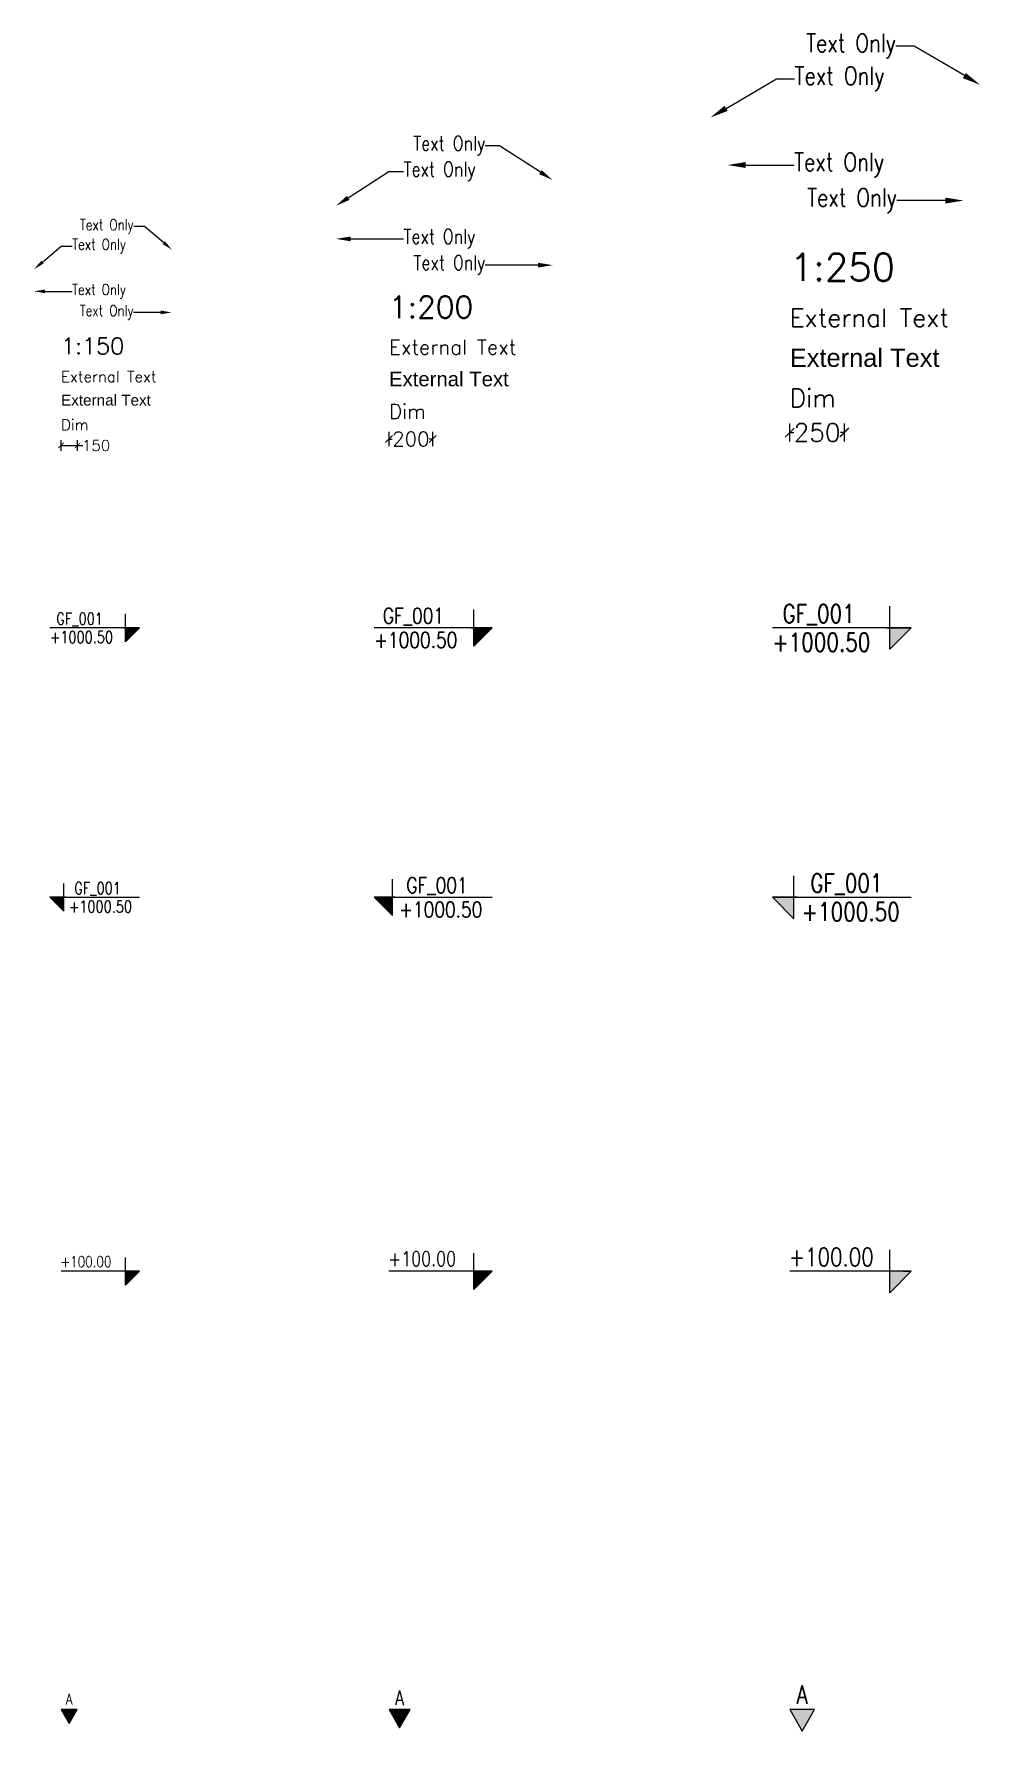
# Model space of a CAD drawing. Header units: millimetres. Extents: x 20588 to 267277, y 8853 to 162867.
# Drawn here: x 45435 to 71434, y 82058 to 128677 of the extents above; entities that cross this region are included whole.
import ezdxf
from ezdxf import colors
from ezdxf.entities.mleader import LeaderData, LeaderLine
from ezdxf.enums import TextEntityAlignment as Align
from ezdxf.math import Vec2, Vec3

# ---------------------------------------------------------------- set-up
doc = ezdxf.new("R2010")
doc.units = ezdxf.units.MM
doc.header["$MEASUREMENT"] = 0
doc.layers.get('Defpoints').update_dxf_attribs({"color": 8})
for name, color, linetype in [('Ano_Tag_Face', 95, 'Continuous'), ('Ano_Tag_Lvl', 95, 'Continuous'), ('Dim_Arc_100', 4, 'Continuous'), ('Dim_Arc_150', 4, 'Continuous'), ('Dim_Arc_200', 4, 'Continuous'), ('Dim_Arc_250', 4, 'Continuous'), ('Hth_Section tag', 204, 'Continuous'), ('Txt_Arc', 95, 'Continuous'), ('Txt_Tag', 95, 'Continuous')]:
    doc.layers.add(name, color=color, linetype=linetype)
doc.styles.add('ARIAL', font='arial.ttf')
doc.styles.add('Jwalant', font='romans.shx', dxfattribs={"width": 0.8})
doc.styles.add('MSA_Standard', font='romans.shx')
doc.dimstyles.new('Msa_1_150', dxfattribs={"dimscale": 150, "dimtxt": 2, "dimasz": 1, "dimexe": 1, "dimexo": 0, "dimgap": 0, "dimtad": 0, "dimdec": 0, "dimzin": 0, "dimdsep": 46, "dimtxsty": 'MSA_Standard', "dimblk": 'ARCHTICK', "dimcen": 0.09, "dimclrd": 4, "dimclre": 4, "dimclrt": 6, "dimadec": 0, "dimazin": 0, "dimtfac": 1, "dimtdec": 0, "dimtofl": 0, "dimtmove": 0, "dimatfit": 3, "dimfxl": 0, "dimtolj": 1, "dimtzin": 0, "dimlwd": -1, "dimlwe": -1, "dimarcsym": 0})
doc.dimstyles.new('Msa_1_200', dxfattribs={"dimscale": 200, "dimtxt": 2, "dimasz": 1, "dimexe": 1, "dimexo": 0, "dimgap": 0, "dimtad": 0, "dimdec": 0, "dimzin": 0, "dimdsep": 46, "dimtxsty": 'MSA_Standard', "dimblk": 'ARCHTICK', "dimcen": 0.09, "dimclrd": 4, "dimclre": 4, "dimclrt": 6, "dimadec": 0, "dimazin": 0, "dimtfac": 1, "dimtdec": 0, "dimtofl": 0, "dimtmove": 0, "dimatfit": 3, "dimfxl": 0, "dimtolj": 1, "dimtzin": 0, "dimlwd": -1, "dimlwe": -1, "dimarcsym": 0})
doc.dimstyles.new('Msa_1_250', dxfattribs={"dimscale": 250, "dimtxt": 2, "dimasz": 1, "dimexe": 1, "dimexo": 0, "dimgap": 0, "dimtad": 0, "dimdec": 0, "dimzin": 0, "dimdsep": 46, "dimtxsty": 'MSA_Standard', "dimblk": 'ARCHTICK', "dimcen": 0.09, "dimclrd": 4, "dimclre": 4, "dimclrt": 6, "dimadec": 0, "dimazin": 0, "dimtfac": 1, "dimtdec": 0, "dimtofl": 0, "dimtmove": 0, "dimatfit": 3, "dimfxl": 0, "dimtolj": 1, "dimtzin": 0, "dimlwd": -1, "dimlwe": -1, "dimarcsym": 0})

# ---------------------------------------------------------------- blocks, each defined once
blk = doc.blocks.new('_ArchTick')
at = {"linetype": 'ByBlock', "const_width": 0.15}
blk.add_lwpolyline([(-0.5, -0.5), (0.5, 0.5)], dxfattribs=at)
blk = doc.blocks.new('*D2')
at = {"layer": 'Defpoints', "color": 0, "transparency": 16777216}
for p in [(46180, 117058), (46630, 117372), (46630, 117058)]:
    blk.add_point(p, dxfattribs=at)
at = {"layer": 'Dim_Arc_150', "color": 4, "transparency": 16777216}
for p, q in [((46180, 117222), (46180, 117522)), ((46630, 117222), (46630, 117522)), ((46180, 117372), (46630, 117372)), ((46630, 117372), (46780, 117372))]:
    blk.add_line(p, q, dxfattribs=at)
at = {"layer": 'Dim_Arc_150', "color": 4, "transparency": 16777216, "xscale": 150, "yscale": 150, "zscale": 150, "rotation": 180}
blk.add_blockref('_ArchTick', (46180, 117372), dxfattribs=at)
at = {"layer": 'Dim_Arc_150', "color": 4, "transparency": 16777216, "xscale": 150, "yscale": 150, "zscale": 150}
blk.add_blockref('_ArchTick', (46630, 117372), dxfattribs=at)
at = {"layer": 'Dim_Arc_150', "color": 6, "transparency": 16777216, "insert": (47144, 117372), "char_height": 300, "attachment_point": 5, "style": 'MSA_Standard'}
blk.add_mtext('\\A1;150', dxfattribs=at)
blk = doc.blocks.new('*D3')
at = {"layer": 'Defpoints', "color": 0, "transparency": 16777216}
for p in [(56392, 117550), (55192, 117131), (56392, 117131)]:
    blk.add_point(p, dxfattribs=at)
at = {"layer": 'Dim_Arc_200', "color": 4, "transparency": 16777216}
for p, q in [((55192, 117350), (55192, 117750)), ((55192, 117550), (55277, 117550)), ((56392, 117550), (56306, 117550)), ((56392, 117350), (56392, 117750))]:
    blk.add_line(p, q, dxfattribs=at)
at = {"layer": 'Dim_Arc_200', "color": 4, "transparency": 16777216, "xscale": 200, "yscale": 200, "zscale": 200, "rotation": 180}
blk.add_blockref('_ArchTick', (55192, 117550), dxfattribs=at)
at = {"layer": 'Dim_Arc_200', "color": 4, "transparency": 16777216, "xscale": 200, "yscale": 200, "zscale": 200}
blk.add_blockref('_ArchTick', (56392, 117550), dxfattribs=at)
at = {"layer": 'Dim_Arc_200', "color": 6, "transparency": 16777216, "insert": (55792, 117550), "char_height": 400, "attachment_point": 5, "style": 'MSA_Standard'}
blk.add_mtext('\\A1;200', dxfattribs=at)
blk = doc.blocks.new('*D8')
at = {"layer": 'Defpoints', "color": 0, "transparency": 16777216}
for p in [(67706, 117728), (66206, 117204), (67706, 117204)]:
    blk.add_point(p, dxfattribs=at)
at = {"layer": 'Dim_Arc_250', "color": 4, "transparency": 16777216}
for p, q in [((66206, 117478), (66206, 117978)), ((67706, 117478), (67706, 117978)), ((66206, 117728), (66313, 117728)), ((67706, 117728), (67599, 117728))]:
    blk.add_line(p, q, dxfattribs=at)
at = {"layer": 'Dim_Arc_250', "color": 4, "transparency": 16777216, "xscale": 250, "yscale": 250, "zscale": 250, "rotation": 180}
blk.add_blockref('_ArchTick', (66206, 117728), dxfattribs=at)
at = {"layer": 'Dim_Arc_250', "color": 4, "transparency": 16777216, "xscale": 250, "yscale": 250, "zscale": 250}
blk.add_blockref('_ArchTick', (67706, 117728), dxfattribs=at)
at = {"layer": 'Dim_Arc_250', "color": 6, "transparency": 16777216, "insert": (66956, 117728), "char_height": 500, "attachment_point": 5, "style": 'MSA_Standard'}
blk.add_mtext('\\A1;250', dxfattribs=at)
blk = doc.blocks.new('Level Tag Elevation')
at = {"layer": 'Hth_Section tag'}
blk.add_hatch(color=256, dxfattribs=at).paths.add_polyline_path([(-10.05, 0), (-6.53, 3.52), (-10.05, 3.52)])
for p, q in [((-10.05, 0), (-10.05, 7.03)), ((-6.53, 3.52), (-26.41, 3.52)), ((-6.53, 3.52), (-10.05, 0)), ((-7.87, 3.52), (-6.53, 3.52)), ((-7.87, 3.52), (-6.53, 3.52))]:
    blk.add_line(p, q)
at = {"layer": 'Txt_Tag', "style": 'Jwalant', "width": 0.8}
blk.add_attdef('ELEVATIONNAME', text='', height=3, dxfattribs=at).set_placement((-26.5, 7.33), align=Align.TOP_LEFT)
blk = doc.blocks.new('Orientation Tag')
at = {"layer": 'Hth_Section tag'}
h = blk.add_hatch(color=256, dxfattribs=at)
h.dxf.hatch_style = 1
h.paths.add_polyline_path([(-7377, 5901), (-7797, 5901), (-7587, 5537)])
at = {"elevation": 0}
blk.add_lwpolyline([(-7377, 5901), (-7797, 5901), (-7587, 5537)], close=True, dxfattribs=at)
blk = doc.blocks.new('Anno_Section Line')
at = {"layer": 'Hth_Section tag'}
blk.add_hatch(color=256, dxfattribs=at).paths.add_polyline_path([(332708, 109763), (335309, 112364), (332708, 112364)])
for p, q in [((332708, 109763), (332708, 114966)), ((335309, 112364), (318506, 112364)), ((332305, 112364), (335309, 112364)), ((335309, 112364), (332305, 112364)), ((332305, 112364), (335309, 112364)), ((332708, 109763), (332708, 112364)), ((335309, 112364), (332708, 109763))]:
    blk.add_line(p, q)
at = {"layer": 'Txt_Tag', "linetype": 'ByBlock', "style": 'Jwalant', "width": 0.8}
blk.add_attdef('ELEVATIONNAME', text='', height=2220, dxfattribs=at).set_placement((318500, 115189), align=Align.TOP_LEFT)
at = {"layer": 'Txt_Tag', "style": 'Jwalant', "width": 0.8}
blk.add_attdef('ELEVATIONHEIGHT', text='', height=2220, dxfattribs=at).set_placement((318488, 111730), align=Align.TOP_LEFT)

msp = doc.modelspace()

# ---------------------------------------------------------------- block references
at = {"layer": 'Ano_Tag_Face'}
for p, xscale, yscale, zscale in [((54343.5, 76470.8, 0), 1.046955030921199, 1.046955030921199, 1.046955030921199), ((65928.7, 74523.1, 0), 1.377021380143207, 1.377021380143207, 1.377021380143207), ((78859.2, 73072.7, 0), 1.622807073802793, 1.622807073802793, 1.622807073802793)]:
    msp.add_blockref('Orientation Tag', p, dxfattribs=dict(at, xscale=xscale, yscale=yscale, zscale=zscale))
at = {"layer": 'Ano_Tag_Lvl'}
for p, xscale, yscale, zscale in [((-6538.8, 90729.3), 0.1925425790754229, 0.1925425790754229, 0.1925425790754229), ((-6543.1, 86867.7), 0.2269096644667488, 0.2269096644667488, 0.2269096644667488), ((-753.9, 95915.1), 0.1463909164639077, 0.1463909164639077, 0.1463909164639077)]:
    msp.add_blockref('Anno_Section Line', p, dxfattribs=dict(at, xscale=xscale, yscale=yscale, zscale=zscale)).add_auto_attribs({'ELEVATIONNAME': ' GF_001', 'ELEVATIONHEIGHT': '+1000.50'})
ref = msp.add_blockref('Anno_Section Line', (94958.7, 88512), dxfattribs=dict(at, xscale=-0.1463909164639077, yscale=0.1463909164639077, zscale=0.1463909164639077))
ref.add_attrib('ELEVATIONNAME', ' GF_001', dxfattribs={"layer": 'Txt_Tag', "linetype": 'ByBlock', "height": 324.99, "style": 'Jwalant', "width": 0.8}).set_placement((46364.7, 105374.6), align=Align.TOP_LEFT)
ref.add_attrib('ELEVATIONHEIGHT', '+1000.50', dxfattribs={"layer": 'Txt_Tag', "height": 324.99, "style": 'Jwalant', "width": 0.8}).set_placement((46391.3, 104868.2), align=Align.TOP_LEFT)
ref = msp.add_blockref('Anno_Section Line', (119348.5, 83326.2), dxfattribs=dict(at, xscale=-0.1925425790754229, yscale=0.1925425790754229, zscale=0.1925425790754229))
ref.add_attrib('ELEVATIONNAME', ' GF_001', dxfattribs={"layer": 'Txt_Tag', "linetype": 'ByBlock', "height": 427.44, "style": 'Jwalant', "width": 0.8}).set_placement((55434.6, 105504.9), align=Align.TOP_LEFT)
ref.add_attrib('ELEVATIONHEIGHT', '+1000.50', dxfattribs={"layer": 'Txt_Tag', "height": 427.44, "style": 'Jwalant', "width": 0.8}).set_placement((55469.5, 104838.9), align=Align.TOP_LEFT)
ref = msp.add_blockref('Anno_Section Line', (141813.9, 79464.5), dxfattribs=dict(at, xscale=-0.2269096644667488, yscale=0.2269096644667488, zscale=0.2269096644667488))
ref.add_attrib('ELEVATIONNAME', ' GF_001', dxfattribs={"layer": 'Txt_Tag', "linetype": 'ByBlock', "height": 503.74, "style": 'Jwalant', "width": 0.8}).set_placement((66491.9, 105602), align=Align.TOP_LEFT)
ref.add_attrib('ELEVATIONHEIGHT', '+1000.50', dxfattribs={"layer": 'Txt_Tag', "height": 503.74, "style": 'Jwalant', "width": 0.8}).set_placement((66533.1, 104817.1), align=Align.TOP_LEFT)
ref = msp.add_blockref('Level Tag Elevation', (49040, 94308.6), dxfattribs=dict(at, xscale=108.2999999999962, yscale=108.2999999999962, zscale=108.2999999999962))
ref.add_attrib('ELEVATIONNAME', '+100.00', dxfattribs={"layer": '0', "height": 300, "style": 'Jwalant', "width": 0.8}).set_placement((46163.8, 95102.9), align=Align.TOP_LEFT)
ref = msp.add_blockref('Level Tag Elevation', (58953.3, 94188.5), dxfattribs=dict(at, xscale=142.4429999999942, yscale=142.4429999999942, zscale=142.4429999999942))
ref.add_attrib('ELEVATIONNAME', '+100.00', dxfattribs={"layer": '0', "height": 400, "style": 'Jwalant', "width": 0.8}).set_placement((55170.4, 95233.2), align=Align.TOP_LEFT)
ref = msp.add_blockref('Level Tag Elevation', (70638.7, 94099.1), dxfattribs=dict(at, xscale=167.8677697724962, yscale=167.8677697724962, zscale=167.8677697724962))
ref.add_attrib('ELEVATIONNAME', '+100.00', dxfattribs={"layer": '0', "height": 500, "style": 'Jwalant', "width": 0.8}).set_placement((66180.5, 95330.3), align=Align.TOP_LEFT)

# ---------------------------------------------------------------- texts
at = {"layer": 'Ano_Tag_Face', "attachment_point": 2, "style": 'Jwalant'}
for width, insert, char_height in [(450, (46400.2, 83084.4), 300), (443.893, (55480.8, 83171.7), 400), (480.062, (66547.4, 83310.5), 500)]:
    msp.add_mtext_dynamic_manual_height_columns('A', width=width, gutter_width=12.5, heights=[0], dxfattribs=dict(at, insert=insert, char_height=char_height))
at = {"layer": 'Dim_Arc_100', "attachment_point": 1, "style": 'MSA_Standard'}
for insert, char_height, width in [((66205.7, 118925.3), 500, 1071.429), ((55191.7, 118507.8), 400, 857.143), ((46180.1, 118090.2), 300, 642.857)]:
    msp.add_mtext('Dim', dxfattribs=dict(at, insert=insert, char_height=char_height, width=width))
at = {"layer": 'Txt_Arc', "style": 'MSA_Standard'}
for s, height, p in [('1:250', 750, (66205.7, 121891.8)), ('1:200', 600, (55191.7, 120874.3)), ('1:150', 450, (46180.1, 119879.4))]:
    msp.add_text(s, height=height, dxfattribs=at).set_placement(p)
at = {"layer": 'Txt_Arc', "attachment_point": 1}
for insert, char_height, width, style in [((66205.7, 121129.4), 500, 4933.571, 'MSA_Standard'), ((55191.7, 120271.1), 400, 3946.857, 'MSA_Standard'), ((66205.7, 120032.1), 500, 4114.823, 'ARIAL'), ((46180.1, 119412.7), 300, 2960.143, 'MSA_Standard'), ((55191.7, 119398.1), 400, 6945.309, 'ARIAL'), ((46180.1, 118768.7), 300, 2468.894, 'ARIAL')]:
    msp.add_mtext('External Text', dxfattribs=dict(at, insert=insert, char_height=char_height, width=width, style=style))

# ---------------------------------------------------------------- dimensions: what is measured, and where the dimension line sits
at = {"layer": 'Dim_Arc_150'}
dim = msp.add_linear_dim(base=(46630.1, 117371.6), p1=(46180.1, 117057.6), p2=(46630.1, 117057.6), text='150', dimstyle='Msa_1_150', dxfattribs=at)
dim.commit()
dim.dimension.update_dxf_attribs({"geometry": '*D2', "text_midpoint": (47144.3, 117371.6)})
at = {"layer": 'Dim_Arc_200'}
dim = msp.add_linear_dim(base=(56391.7, 117549.6), p1=(55191.7, 117130.9), p2=(56391.7, 117130.9), text='200', dimstyle='Msa_1_200', dxfattribs=at)
dim.commit()
dim.dimension.update_dxf_attribs({"geometry": '*D3', "text_midpoint": (55791.7, 117549.6)})
at = {"layer": 'Dim_Arc_250'}
dim = msp.add_linear_dim(base=(67705.7, 117727.6), p1=(66205.7, 117204.3), p2=(67705.7, 117204.3), text='250', dimstyle='Msa_1_250', dxfattribs=at)
dim.commit()
dim.dimension.update_dxf_attribs({"geometry": '*D8', "text_midpoint": (66955.7, 117727.6)})

# ---------------------------------------------------------------- leaders
at = {"layer": 'Txt_Arc'}
ml = msp.add_multileader_mtext('Standard', dxfattribs=at)
ml.set_content('{\\Fsimplex|c0;Text Only}', color=256, style='Jwalant')
ml.set_leader_properties()
ml.build(insert=Vec2(0, 0))
ml.multileader.update_dxf_attribs({"dogleg_length": 500, "arrow_head_size": 500})
ctx = ml.context
ctx.base_point, ctx.char_height, ctx.arrow_head_size, ctx.landing_gap_size, ctx.plane_origin = Vec3(66282.6, 128344), 500, 500, 1, Vec3(71434.1, 127280.3)
ctx.text_align_type = 2
notes = []
notes.append((ctx, [(0, (1, 1, 0), (69622.1, 128344), (-1, 0), 500, [(0, [(71434.1, 127280.3)], 0, [])])]))
ctx.mtext.insert, ctx.mtext.width, ctx.mtext.alignment, ctx.mtext.flow_direction = Vec3(69121.1, 128677.3), 2837.513, 3, 5
ml = msp.add_multileader_mtext('Standard', dxfattribs=at)
ml.set_content('{\\Fsimplex|c0;Text Only}', color=256, style='Jwalant')
ml.set_leader_properties()
ml.build(insert=Vec2(0, 0))
ml.multileader.update_dxf_attribs({"text_right_attachment_type": 6, "dogleg_length": 500, "arrow_head_size": 500})
ctx = ml.context
ctx.base_point, ctx.char_height, ctx.arrow_head_size, ctx.landing_gap_size, ctx.plane_origin = Vec3(66336.1, 127444.3), 500, 500, 1, Vec3(64024, 126380.6)
ctx.right_attachment = 6
notes.append((ctx, [(0, (1, 1, 0), (65836.1, 127444.3), (1, 0), 500, [(0, [(64024, 126380.6)], 0, [])])]))
ctx.mtext.insert, ctx.mtext.width, ctx.mtext.flow_direction = Vec3(66337.1, 127777.6), 2837.513, 5
ml = msp.add_multileader_mtext('Standard', dxfattribs=at)
ml.set_content('{\\Fsimplex|c0;Text Only}', color=256, style='Jwalant')
ml.set_leader_properties()
ml.build(insert=Vec2(0, 0))
ml.multileader.update_dxf_attribs({"dogleg_length": 400, "arrow_head_size": 400})
ctx = ml.context
ctx.base_point, ctx.char_height, ctx.arrow_head_size, ctx.landing_gap_size, ctx.plane_origin = Vec3(54905, 125606.3), 400, 400, 1, Vec3(60044.2, 124665)
ctx.text_align_type = 2
notes.append((ctx, [(0, (1, 1, 0), (58232.2, 125606.3), (-1, 0), 400, [(0, [(59686.8, 124665)], 0, [])])]))
ctx.mtext.insert, ctx.mtext.width, ctx.mtext.alignment, ctx.mtext.flow_direction = Vec3(57831.2, 125873), 2925.179, 3, 5
ml = msp.add_multileader_mtext('Standard', dxfattribs=at)
ml.set_content('{\\Fsimplex|c0;Text Only}', color=256, style='Jwalant')
ml.set_leader_properties()
ml.build(insert=Vec2(0, 0))
ml.multileader.update_dxf_attribs({"has_dogleg": 0, "text_right_attachment_type": 6, "dogleg_length": 1, "arrow_head_size": 500})
ctx = ml.context
ctx.base_point, ctx.char_height, ctx.arrow_head_size, ctx.landing_gap_size, ctx.plane_origin = Vec3(66324.6, 125076.3), 500, 500, 1, Vec3(64497, 125076.3)
ctx.right_attachment = 6
notes.append((ctx, [(0, (1, 1, 0), (66323.6, 125076.3), (1, 0), 1, [(0, [(64497, 125076.3)], 0, [])])]))
ctx.mtext.insert, ctx.mtext.flow_direction = Vec3(66325.6, 125409.7), 5
ml = msp.add_multileader_mtext('Standard', dxfattribs=at)
ml.set_content('{\\Fsimplex|c0;Text Only}', color=256, style='Jwalant')
ml.set_leader_properties()
ml.build(insert=Vec2(0, 0))
ml.multileader.update_dxf_attribs({"text_right_attachment_type": 6, "dogleg_length": 400, "arrow_head_size": 400})
ctx = ml.context
ctx.base_point, ctx.char_height, ctx.arrow_head_size, ctx.landing_gap_size, ctx.plane_origin = Vec3(55590.1, 124898.1), 400, 400, 1, Vec3(53378.1, 123956.7)
ctx.right_attachment = 6
notes.append((ctx, [(0, (1, 1, 0), (55190.1, 124898.1), (1, 0), 400, [(0, [(53734.2, 123956.7)], 0, [])])]))
ctx.mtext.insert, ctx.mtext.width, ctx.mtext.flow_direction = Vec3(55591.1, 125164.7), 2925.179, 5
ml = msp.add_multileader_mtext('Standard', dxfattribs=at)
ml.set_content('{\\Fsimplex|c0;Text Only}', color=256, style='Jwalant')
ml.set_leader_properties()
ml.build(insert=Vec2(0, 0))
ml.multileader.update_dxf_attribs({"has_dogleg": 0, "dogleg_length": 1, "arrow_head_size": 500})
ctx = ml.context
ctx.base_point, ctx.char_height, ctx.arrow_head_size, ctx.landing_gap_size, ctx.plane_origin = Vec3(66328.8, 124100.1), 500, 500, 1, Vec3(70977.5, 124100.1)
ctx.text_align_type = 2
notes.append((ctx, [(0, (1, 1, 0), (69150.9, 124100.1), (-1, 0), 1, [(0, [(70977.5, 124100.1)], 0, [])])]))
ctx.mtext.insert, ctx.mtext.alignment, ctx.mtext.flow_direction = Vec3(69148.9, 124433.4), 3, 5
ml = msp.add_multileader_mtext('Standard', dxfattribs=at)
ml.set_content('{\\Fsimplex|c0;Text Only}', color=256, style='Jwalant')
ml.set_leader_properties()
ml.build(insert=Vec2(0, 0))
ml.multileader.update_dxf_attribs({"dogleg_length": 300, "arrow_head_size": 300})
ctx = ml.context
ctx.base_point, ctx.char_height, ctx.arrow_head_size, ctx.landing_gap_size, ctx.plane_origin = Vec3(46468.6, 123385.6), 300, 300, 1, Vec3(49519.9, 122751.3)
ctx.text_align_type = 2
notes.append((ctx, [(0, (1, 1, 0), (48475.8, 123385.6), (-1, 0), 300, [(0, [(49228.9, 122751.3)], 0, [])])]))
ctx.mtext.insert, ctx.mtext.width, ctx.mtext.alignment, ctx.mtext.flow_direction = Vec3(48174.8, 123585.6), 1705.106, 3, 5
ml = msp.add_multileader_mtext('Standard', dxfattribs=at)
ml.set_content('{\\Fsimplex|c0;Text Only}', color=256, style='Jwalant')
ml.set_leader_properties()
ml.build(insert=Vec2(0, 0))
ml.multileader.update_dxf_attribs({"has_dogleg": 0, "text_right_attachment_type": 6, "dogleg_length": 1, "arrow_head_size": 400})
ctx = ml.context
ctx.base_point, ctx.char_height, ctx.arrow_head_size, ctx.landing_gap_size, ctx.plane_origin = Vec3(55586.2, 123047.7), 400, 400, 1, Vec3(53737.5, 123047.7)
ctx.right_attachment = 6
notes.append((ctx, [(0, (1, 1, 0), (55585.2, 123047.7), (1, 0), 1, [(0, [(53737.5, 123047.7)], 0, [])])]))
ctx.mtext.insert, ctx.mtext.flow_direction = Vec3(55587.2, 123314.4), 5
ml = msp.add_multileader_mtext('Standard', dxfattribs=at)
ml.set_content('{\\Fsimplex|c0;Text Only}', color=256, style='Jwalant')
ml.set_leader_properties()
ml.build(insert=Vec2(0, 0))
ml.multileader.update_dxf_attribs({"text_right_attachment_type": 6, "dogleg_length": 300, "arrow_head_size": 300})
ctx = ml.context
ctx.base_point, ctx.char_height, ctx.arrow_head_size, ctx.landing_gap_size, ctx.plane_origin = Vec3(46481.5, 122849.3), 300, 300, 1, Vec3(45137.4, 122215)
ctx.right_attachment = 6
notes.append((ctx, [(0, (1, 1, 0), (46181.5, 122849.3), (1, 0), 300, [(0, [(45440.8, 122215)], 0, [])])]))
ctx.mtext.insert, ctx.mtext.width, ctx.mtext.flow_direction = Vec3(46482.5, 123049.3), 1705.106, 5
ml = msp.add_multileader_mtext('Standard', dxfattribs=at)
ml.set_content('{\\Fsimplex|c0;Text Only}', color=256, style='Jwalant')
ml.set_leader_properties()
ml.build(insert=Vec2(0, 0))
ml.multileader.update_dxf_attribs({"has_dogleg": 0, "dogleg_length": 1, "arrow_head_size": 400})
ctx = ml.context
ctx.base_point, ctx.char_height, ctx.arrow_head_size, ctx.landing_gap_size, ctx.plane_origin = Vec3(55581.4, 122325.9), 400, 400, 1, Vec3(59687.4, 122325.9)
ctx.text_align_type = 2
notes.append((ctx, [(0, (1, 1, 0), (57839.7, 122325.9), (-1, 0), 1, [(0, [(59687.4, 122325.9)], 0, [])])]))
ctx.mtext.insert, ctx.mtext.alignment, ctx.mtext.flow_direction = Vec3(57837.7, 122592.6), 3, 5
ml = msp.add_multileader_mtext('Standard', dxfattribs=at)
ml.set_content('{\\Fsimplex|c0;Text Only}', color=256, style='Jwalant')
ml.set_leader_properties()
ml.build(insert=Vec2(0, 0))
ml.multileader.update_dxf_attribs({"has_dogleg": 0, "text_right_attachment_type": 6, "dogleg_length": 1, "arrow_head_size": 300})
ctx = ml.context
ctx.base_point, ctx.char_height, ctx.arrow_head_size, ctx.landing_gap_size, ctx.plane_origin = Vec3(46481, 121606.8), 300, 300, 1, Vec3(45434.5, 121606.8)
ctx.right_attachment = 6
notes.append((ctx, [(0, (1, 1, 0), (46480, 121606.8), (1, 0), 1, [(0, [(45434.5, 121606.8)], 0, [])])]))
ctx.mtext.insert, ctx.mtext.flow_direction = Vec3(46482, 121806.8), 5
ml = msp.add_multileader_mtext('Standard', dxfattribs=at)
ml.set_content('{\\Fsimplex|c0;Text Only}', color=256, style='Jwalant')
ml.set_leader_properties()
ml.build(insert=Vec2(0, 0))
ml.multileader.update_dxf_attribs({"has_dogleg": 0, "dogleg_length": 1, "arrow_head_size": 300})
ctx = ml.context
ctx.base_point, ctx.char_height, ctx.arrow_head_size, ctx.landing_gap_size, ctx.plane_origin = Vec3(46480.8, 121027.2), 300, 300, 1, Vec3(49220.7, 121027.2)
ctx.text_align_type = 2
notes.append((ctx, [(0, (1, 1, 0), (48175.3, 121027.2), (-1, 0), 1, [(0, [(49220.7, 121027.2)], 0, [])])]))
ctx.mtext.insert, ctx.mtext.alignment, ctx.mtext.flow_direction = Vec3(48173.3, 121227.2), 3, 5
for ctx, leaders in notes:
    for number, flags, end, landing, length, lines in leaders:
        leader = LeaderData()
        leader.index, (leader.has_last_leader_line, leader.has_dogleg_vector, leader.attachment_direction) = number, flags
        leader.last_leader_point, leader.dogleg_vector, leader.dogleg_length = Vec3(end), Vec3(landing), length
        for number, points, colour, breaks in lines:
            line = LeaderLine()
            line.index, line.vertices, line.color, line.breaks = number, Vec3.list(points), colors.encode_raw_color(colour), breaks
            leader.lines.append(line)
        ctx.leaders.append(leader)

doc.saveas('drawing.dxf')
